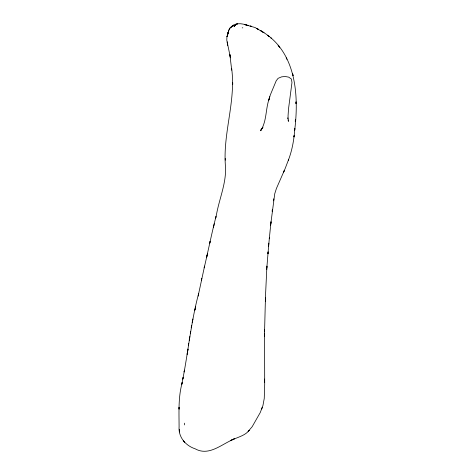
<?xml version="1.0" encoding="UTF-8"?>
<svg xmlns="http://www.w3.org/2000/svg" width="475" height="475" viewBox="0 0 475 475"><rect width="100%" height="100%" fill="white"/><g stroke="black" fill="none" stroke-linecap="round" stroke-linejoin="round"><path stroke-width="0.71" d="M266.73 269.616L266.92 266.089L265.489 296.091L264.575 331.384L264.694 384.334L264.254 398.448L262.942 405.508L260.235 412.567L252.183 426.687L248.104 431.496L249.238 430.219C245.605 435.171 239.317 436.703 233.985 439.12C221.671 444.024 209.059 456.588 195.16 448.81C185.541 445.657 178.232 437.03 179.087 426.687C179.039 412.561 178.262 398.163 181.759 384.334C188.082 354.16 190.606 323.273 198.687 293.443L198.182 296.091M265.323 301.382L265.424 297.855M268.85 243.147L266.831 267.853M268.601 246.673L269.373 237.85M269.384 237.85L269.283 238.777L271.029 221.772L270.584 225.494M270.798 223.731L274.746 193.729L276.444 188.433L285.065 168.773L288.699 159.297L288.373 160.194C292.256 150.041 294.108 139.246 294.827 128.428L294.696 130.192C299.066 95.059 296.097 51.733 262.224 31.623L263.987 32.751L255.164 27.562L244.578 24.546L248.104 25.49C244.091 24.213 239.655 22.889 235.511 24.302L237.518 23.904L233.985 24.783L230.458 27.71L233.985 25.169C228.796 26.784 228.232 32.264 227.074 36.658L228.499 31.362L227.59 34.889M189.513 338.443L189.24 340.213L189.834 336.532M198.502 294.322L204.588 266.089L204.185 267.853C208.341 250.289 211.82 232.572 216.386 215.104C219.141 199.102 226.231 183.724 225.536 167.253C222.437 134.051 236.105 101.626 231.658 68.424M207.035 255.497L206.672 257.26L207.462 253.502M192.167 322.561L192.933 319.034M213.839 225.494L213.447 227.258L214.249 223.731M182.804 379.038L183.202 377.275L182.804 378.967M195.694 306.678L194.821 310.211L195.16 308.964M269.77 96.663L268.755 100.189L270.328 94.899L276.212 80.78L278.107 78.322L281.639 76.849L285.166 76.499L288.699 77.14L291.371 79.01L291.971 82.543L288.503 109.013L288.046 116.072L288.396 121.368L288.135 120.193M262.224 407.621L262.331 407.277L261.737 409.04M228.065 33.125L226.925 36.937L226.789 40.185L230.458 57.837L229.811 54.304L231.735 70.187M269.283 98.432C265.495 108.781 266.938 120.502 261.012 130.192L261.921 128.428L260.46 130.779L261.879 128.814M228.689 30.406L230.143 27.835M262.224 128.357L263.037 127.229M242.203 27.835L242.808 27.835M286.93 59.339L286.211 57.837M287.577 117.842L287.862 119.017M227.4 43.718L227.24 41.948L227.739 45.481M179.384 430.219L179.598 431.983L179.277 429.246M225.209 158.43L225.275 160.194M264.569 336.68L264.545 333.153M264.652 382.565L264.623 379.038M184.567 423.16L184.567 424.923M264.605 329.62L264.569 331.384L264.617 329.62M179.105 407.277L179.069 409.04L179.105 407.277M296.008 101.959L295.967 103.722L296.02 101.959M295.385 119.605L295.278 121.368L295.414 119.605M268.102 251.97L267.947 253.733L268.102 251.97M272.377 209.612L272.193 211.375L272.407 209.612M273.766 199.025L273.57 200.788L273.766 199.025M190.683 331.384L190.463 333.153L190.701 331.384M294.15 135.488L293.954 137.002L294.162 135.488M188.67 343.74L188.438 345.503L188.67 343.74M187.423 352.563L187.156 354.326L188.017 349.036L187.423 352.563M191.508 326.093L191.241 327.857L191.627 325.417L191.508 326.093M227.513 34.889L227.204 36.658L227.513 34.889M184.442 370.215L184.122 371.978L184.472 370.215M182.139 382.565L181.794 384.334L182.151 382.565M201.762 278.439L201.406 280.208L201.762 278.439M210.134 241.377L209.76 243.147L210.146 241.377M216 216.671L215.567 218.435L216 216.671M228.606 31.362L228.036 33.125L228.606 31.362M284.169 170.786L283.379 172.508L284.204 170.786M234.43 26.066L233.985 26.511L235.529 25.092L234.43 26.066M234.395 438.746L230.458 440.58L234.395 438.746M251.637 26.351L250.153 26.036L251.637 26.368M258.691 29.444L256.928 28.601L258.691 29.48M261.796 31.362L260.46 30.459L261.796 31.362M269.283 36.658L267.52 35.281L269.283 36.658M271.528 38.422L271.047 38.006L271.528 38.422M184.567 442.189L183.249 440.806L184.567 442.207M278.368 45.481L278.107 45.196L279.668 47.245L278.368 45.481M293.105 75.483L292.564 73.72L293.105 75.483M232.708 84.307L232.661 82.543L232.708 84.307"/></g></svg>
